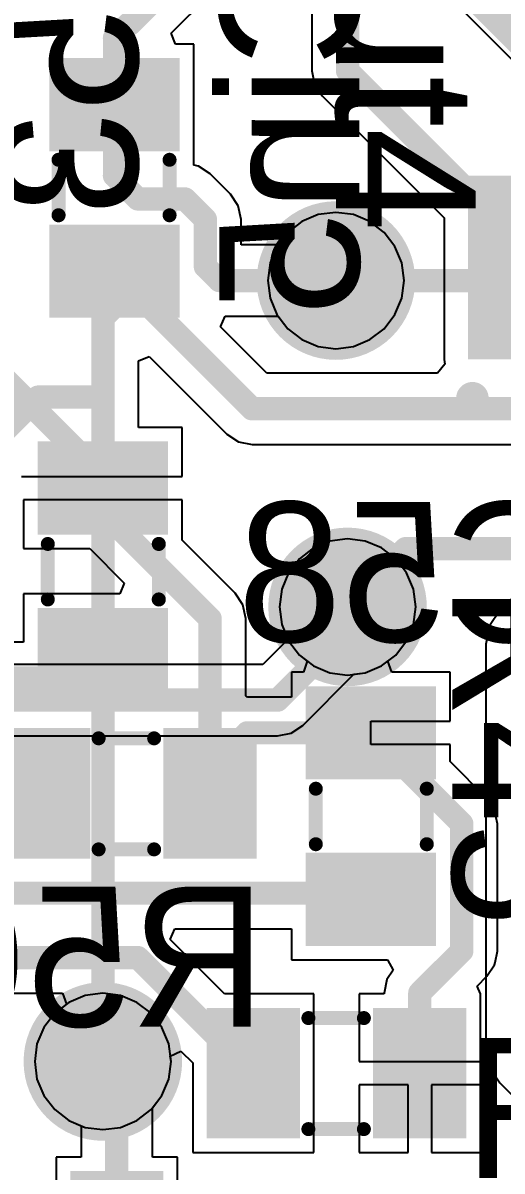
# Model space of a CAD drawing. Header units: millimetres. Extents: x 50.7 to 141.9, y 26.7 to 123.6.
# Drawn here: x 95.01 to 100.24, y 35 to 47.51 of the extents above; entities that cross this region are included whole.
import ezdxf

# ---------------------------------------------------------------- set-up
doc = ezdxf.new("R2010")
doc.units = ezdxf.units.MM
for name, color, linetype in [('BottomLayer', 5, 'Continuous'), ('BottomOverlay', 54, 'Continuous'), ('BottomPaste', 16, 'Continuous'), ('BottomSolder', 6, 'Continuous'), ('InternalPlane1', 76, 'Continuous'), ('InternalPlane3', 216, 'Continuous'), ('MidLayer1', 16, 'Continuous'), ('MidLayer2', 76, 'Continuous'), ('MidLayer3', 90, 'Continuous'), ('MidLayer4', 156, 'Continuous'), ('MultiLayer', 9, 'Continuous'), ('TopLayer', 1, 'Continuous'), ('TopOverlay', 2, 'Continuous'), ('TopSolder', 216, 'Continuous')]:
    doc.layers.add(name, color=color, linetype=linetype)

msp = doc.modelspace()

# ---------------------------------------------------------------- linework, layer by layer
at = {"layer": 'BottomLayer'}
for p, q in [((98.164, 49.233), (98.164, 46.99)), ((96.628, 47.398), (97.049, 47.818)), ((96.677, 47.28), (96.628, 47.398)), ((96.876, 47.28), (96.677, 47.28)), ((96.876, 45.962), (96.876, 47.28)), ((98.164, 46.99), (98.193, 46.841)), ((98.193, 46.841), (98.277, 46.715)), ((98.277, 46.715), (99.604, 45.389)), ((96.928, 45.952), (96.876, 45.962)), ((97.054, 45.868), (96.928, 45.952)), ((97.277, 45.645), (97.054, 45.868)), ((97.361, 45.518), (97.277, 45.645)), ((97.391, 45.37), (97.361, 45.518)), ((98.233, 45.422), (98.054, 45.347)), ((98.425, 45.447), (98.233, 45.422)), ((98.617, 45.422), (98.425, 45.447)), ((98.796, 45.347), (98.617, 45.422)), ((97.391, 45.092), (97.391, 45.37)), ((98.054, 45.347), (97.9, 45.229)), ((98.95, 45.229), (98.796, 45.347)), ((99.604, 45.389), (99.604, 43.845)), ((97.9, 45.229), (97.795, 45.092)), ((99.068, 45.075), (98.95, 45.229)), ((97.795, 45.092), (97.391, 45.092)), ((99.143, 44.896), (99.068, 45.075)), ((99.168, 44.704), (99.143, 44.896)), ((99.143, 44.512), (99.168, 44.704)), ((99.068, 44.333), (99.143, 44.512)), ((97.169, 44.198), (97.217, 44.316)), ((97.217, 44.316), (97.795, 44.316)), ((97.795, 44.316), (97.9, 44.179)), ((98.95, 44.179), (99.068, 44.333)), ((97.672, 43.695), (97.169, 44.198)), ((97.9, 44.179), (98.054, 44.061)), ((98.796, 44.061), (98.95, 44.179)), ((98.054, 44.061), (98.233, 43.986)), ((98.617, 43.986), (98.796, 44.061)), ((98.233, 43.986), (98.425, 43.961)), ((98.425, 43.961), (98.617, 43.986)), ((96.273, 43.829), (96.391, 43.877)), ((96.273, 43.434), (96.273, 43.829)), ((96.391, 43.877), (97.236, 43.032)), ((99.614, 43.794), (99.533, 43.695)), ((99.604, 43.845), (99.614, 43.794)), ((99.533, 43.695), (97.672, 43.695)), ((96.273, 43.104), (96.273, 43.434)), ((96.749, 43.104), (96.273, 43.104)), ((96.749, 42.57), (96.749, 43.104)), ((97.236, 43.032), (97.362, 42.948)), ((97.362, 42.948), (97.511, 42.919)), ((97.511, 42.919), (100.623, 42.919)), ((94.998, 42.57), (96.749, 42.57)), ((96.749, 42.316), (95.021, 42.316)), ((95.021, 42.316), (95.021, 41.783)), ((96.749, 41.875), (96.749, 42.316)), ((95.021, 41.783), (95.742, 41.783)), ((95.742, 41.783), (96.118, 41.407)), ((97.328, 41.296), (96.749, 41.875)), ((98.181, 41.791), (98.027, 41.673)), ((98.36, 41.866), (98.181, 41.791)), ((98.552, 41.891), (98.36, 41.866)), ((98.744, 41.866), (98.552, 41.891)), ((98.923, 41.791), (98.744, 41.866)), ((99.077, 41.673), (98.923, 41.791)), ((98.027, 41.673), (97.909, 41.519)), ((99.195, 41.519), (99.077, 41.673)), ((96.118, 41.407), (96.07, 41.289)), ((97.909, 41.519), (97.834, 41.34)), ((99.27, 41.34), (99.195, 41.519)), ((96.07, 41.289), (95.021, 41.289)), ((95.021, 41.289), (95.021, 40.763)), ((97.412, 41.17), (97.328, 41.296)), ((97.834, 41.34), (97.809, 41.148)), ((99.295, 41.148), (99.27, 41.34)), ((97.442, 41.021), (97.412, 41.17)), ((97.809, 41.148), (97.834, 40.956)), ((99.27, 40.956), (99.295, 41.148)), ((97.442, 40.18), (97.442, 41.021)), ((97.834, 40.956), (97.909, 40.777)), ((99.195, 40.777), (99.27, 40.956)), ((95.021, 40.763), (93.091, 40.763)), ((97.909, 40.777), (98.027, 40.623)), ((99.077, 40.623), (99.195, 40.777)), ((98.027, 40.623), (98.112, 40.557)), ((98.112, 40.557), (98.071, 40.437)), ((98.992, 40.557), (99.077, 40.623)), ((99.033, 40.437), (98.992, 40.557)), ((98.071, 40.437), (97.942, 40.437)), ((97.942, 40.437), (97.942, 40.165)), ((99.67, 40.437), (99.033, 40.437)), ((99.67, 39.903), (99.67, 40.437)), ((97.46, 40.165), (97.442, 40.18)), ((97.942, 40.165), (97.46, 40.165)), ((98.806, 39.649), (98.806, 39.903)), ((98.806, 39.903), (99.67, 39.903)), ((99.67, 39.649), (98.806, 39.649)), ((99.67, 39.462), (99.67, 39.649)), ((100.071, 39.06), (99.67, 39.462)), ((100.155, 38.934), (100.071, 39.06)), ((100.185, 38.786), (100.155, 38.934)), ((100.185, 37.398), (100.185, 38.786)), ((96.619, 37.523), (96.668, 37.641)), ((96.668, 37.641), (97.942, 37.641)), ((97.942, 37.641), (97.942, 37.302)), ((97.211, 36.932), (96.619, 37.523)), ((97.942, 37.302), (98.988, 37.302)), ((98.988, 37.302), (99.048, 37.19)), ((100.16, 37.274), (100.185, 37.398)), ((99.048, 37.19), (98.981, 37.089)), ((100.071, 37.123), (100.155, 37.249)), ((100.155, 37.249), (100.16, 37.274)), ((98.981, 37.089), (98.951, 36.941)), ((99.965, 37.016), (100.071, 37.123)), ((93.727, 36.939), (95.446, 36.939)), ((95.446, 36.939), (95.487, 36.818)), ((98.185, 36.932), (97.211, 36.932)), ((98.185, 35.204), (98.185, 36.932)), ((98.951, 36.932), (98.679, 36.932)), ((98.679, 36.932), (98.679, 36.195)), ((98.951, 36.941), (98.951, 36.932)), ((100, 36.932), (99.965, 37.016)), ((100, 36.195), (100, 36.932)), ((100, 36.932), (100, 36.932)), ((100, 36.932), (100, 36.932)), ((95.487, 36.818), (95.36, 36.72)), ((95.36, 36.72), (95.242, 36.566)), ((95.242, 36.566), (95.167, 36.387)), ((95.167, 36.387), (95.142, 36.195)), ((96.62, 36.253), (96.734, 36.309)), ((96.734, 36.309), (96.865, 36.179)), ((95.142, 36.195), (95.167, 36.003)), ((96.603, 36.003), (96.628, 36.195)), ((96.628, 36.195), (96.62, 36.253)), ((96.865, 36.179), (96.865, 35.204)), ((98.679, 36.195), (100, 36.195)), ((95.167, 36.003), (95.242, 35.824)), ((96.528, 35.824), (96.603, 36.003)), ((99.212, 35.941), (98.679, 35.941)), ((98.679, 35.941), (98.679, 35.204)), ((99.212, 35.204), (99.212, 35.941)), ((100, 35.941), (99.466, 35.941)), ((99.466, 35.941), (99.466, 35.204)), ((100, 35.204), (100, 35.941)), ((95.242, 35.824), (95.36, 35.67)), ((96.426, 35.69), (96.528, 35.824)), ((95.36, 35.67), (95.514, 35.552)), ((96.426, 35.154), (96.426, 35.69)), ((95.514, 35.552), (95.649, 35.495)), ((95.649, 35.495), (95.649, 35.154)), ((95.649, 35.154), (95.377, 35.154)), ((95.377, 35.154), (95.377, 33.426)), ((96.698, 35.154), (96.426, 35.154)), ((96.698, 33.426), (96.698, 35.154)), ((96.865, 35.204), (98.185, 35.204)), ((98.679, 35.204), (99.212, 35.204)), ((99.466, 35.204), (100, 35.204))]:
    msp.add_line(p, q, dxfattribs=at)
at = {"layer": 'BottomLayer', "const_width": 0.254}
for points in [[(98.552, 46.99), (98.552, 52.578)], [(99.06, 48.641), (100.838, 46.863)], [(96.179, 47.498), (96.774, 48.093)], [(96.012, 47.346), (96.164, 47.498)], [(96.164, 47.498), (96.179, 47.498)], [(96.012, 46.62), (96.012, 47.346)], [(98.552, 46.99), (100.838, 44.704)], [(96.012, 45.847), (96.012, 46.62)], [(96.012, 45.847), (96.266, 45.593)], [(96.266, 45.593), (96.779, 45.593)], [(96.779, 45.593), (97.003, 45.37)], [(97.003, 44.856), (97.003, 45.37)], [(96.012, 44.806), (97.511, 43.307)], [(97.003, 44.856), (97.155, 44.704)], [(97.155, 44.704), (98.425, 44.704)], [(95.885, 44.298), (96.012, 44.425)], [(95.885, 43.434), (95.885, 44.298)], [(94.443, 42.697), (95.179, 43.434)], [(95.179, 43.434), (95.885, 43.434)], [(95.885, 42.189), (95.885, 43.434)], [(97.511, 43.307), (100.623, 43.307)], [(95.885, 42.189), (97.053, 41.021)], [(97.053, 38.989), (97.053, 41.021)], [(95.747, 40.375), (96.012, 40.64)], [(92.685, 40.375), (95.747, 40.375)], [(97.053, 39.37), (97.46, 39.776)], [(97.46, 39.776), (98.806, 39.776)], [(98.806, 39.776), (99.797, 38.786)], [(93.701, 39.37), (95.239, 39.37)], [(99.797, 37.398), (99.797, 38.786)], [(93.675, 38.029), (98.806, 38.029)], [(93.727, 37.327), (96.266, 37.327)], [(96.266, 37.327), (97.525, 36.068)], [(99.339, 36.941), (99.797, 37.398)], [(99.339, 36.068), (99.339, 36.941)], [(95.885, 36.195), (96.037, 36.043)], [(96.037, 34.29), (96.037, 36.043)]]:
    msp.add_lwpolyline(points, dxfattribs=at)
at = {"layer": 'BottomLayer'}
for points, const_width in [([(96.101, 47.498, 1), (96.228, 47.498, 1)], 0.127), ([(96.101, 47.498, 1), (96.228, 47.498, 1)], 0.127), ([(96.115, 47.498, 1), (96.242, 47.498, 1)], 0.127), ([(96.115, 47.498, 1), (96.242, 47.498, 1)], 0.127), ([(95.948, 47.346, 1), (96.075, 47.346, 1)], 0.127), ([(95.948, 47.346, 1), (96.075, 47.346, 1)], 0.127), ([(98.488, 46.99, 1), (98.615, 46.99, 1)], 0.127), ([(98.488, 46.99, 1), (98.615, 46.99, 1)], 0.127), ([(95.948, 46.62, 1), (96.075, 46.62, 1)], 0.127), ([(95.948, 46.62, 1), (96.075, 46.62, 1)], 0.127), ([(95.948, 45.847, 1), (96.075, 45.847, 1)], 0.127), ([(95.948, 45.847, 1), (96.075, 45.847, 1)], 0.127), ([(96.203, 45.593, 1), (96.329, 45.593, 1)], 0.127), ([(96.203, 45.593, 1), (96.329, 45.593, 1)], 0.127), ([(96.716, 45.593, 1), (96.843, 45.593, 1)], 0.127), ([(96.716, 45.593, 1), (96.843, 45.593, 1)], 0.127), ([(96.939, 45.37, 1), (97.066, 45.37, 1)], 0.127), ([(96.939, 45.37, 1), (97.066, 45.37, 1)], 0.127), ([(98.184, 44.704, 1), (98.666, 44.704, 1)], 0.483), ([(95.948, 44.806, 1), (96.075, 44.806, 1)], 0.127), ([(96.939, 44.856, 1), (97.066, 44.856, 1)], 0.127), ([(96.939, 44.856, 1), (97.066, 44.856, 1)], 0.127), ([(97.091, 44.704, 1), (97.218, 44.704, 1)], 0.127), ([(97.091, 44.704, 1), (97.218, 44.704, 1)], 0.127), ([(98.361, 44.704, 1), (98.488, 44.704, 1)], 0.127), ([(95.948, 44.425, 1), (96.075, 44.425, 1)], 0.127), ([(95.822, 44.298, 1), (95.948, 44.298, 1)], 0.127), ([(95.822, 44.298, 1), (95.948, 44.298, 1)], 0.127), ([(95.116, 43.434, 1), (95.243, 43.434, 1)], 0.127), ([(95.116, 43.434, 1), (95.243, 43.434, 1)], 0.127), ([(95.822, 43.434, 1), (95.948, 43.434, 1)], 0.127), ([(95.822, 43.434, 1), (95.948, 43.434, 1)], 0.127), ([(95.822, 43.434, 1), (95.948, 43.434, 1)], 0.127), ([(97.447, 43.307, 1), (97.574, 43.307, 1)], 0.127), ([(97.447, 43.307, 1), (97.574, 43.307, 1)], 0.127), ([(95.822, 42.189, 1), (95.948, 42.189, 1)], 0.127), ([(95.822, 42.189, 1), (95.948, 42.189, 1)], 0.127), ([(98.311, 41.148, 1), (98.793, 41.148, 1)], 0.483), ([(96.99, 41.021, 1), (97.117, 41.021, 1)], 0.127), ([(96.99, 41.021, 1), (97.117, 41.021, 1)], 0.127), ([(95.948, 40.64, 1), (96.075, 40.64, 1)], 0.127), ([(95.683, 40.375, 1), (95.81, 40.375, 1)], 0.127), ([(95.683, 40.375, 1), (95.81, 40.375, 1)], 0.127), ([(97.396, 39.776, 1), (97.523, 39.776, 1)], 0.127), ([(97.396, 39.776, 1), (97.523, 39.776, 1)], 0.127), ([(98.742, 39.776, 1), (98.869, 39.776, 1)], 0.127), ([(98.742, 39.776, 1), (98.869, 39.776, 1)], 0.127), ([(95.175, 39.37, 1), (95.302, 39.37, 1)], 0.127), ([(96.99, 39.37, 1), (97.117, 39.37, 1)], 0.127), ([(96.99, 38.989, 1), (97.117, 38.989, 1)], 0.127), ([(99.733, 38.786, 1), (99.86, 38.786, 1)], 0.127), ([(99.733, 38.786, 1), (99.86, 38.786, 1)], 0.127), ([(98.742, 38.029, 1), (98.869, 38.029, 1)], 0.127), ([(96.203, 37.327, 1), (96.329, 37.327, 1)], 0.127), ([(96.203, 37.327, 1), (96.329, 37.327, 1)], 0.127), ([(99.733, 37.398, 1), (99.86, 37.398, 1)], 0.127), ([(99.733, 37.398, 1), (99.86, 37.398, 1)], 0.127), ([(99.276, 36.941, 1), (99.403, 36.941, 1)], 0.127), ([(99.276, 36.941, 1), (99.403, 36.941, 1)], 0.127), ([(95.644, 36.195, 1), (96.126, 36.195, 1)], 0.483), ([(95.822, 36.195, 1), (95.948, 36.195, 1)], 0.127), ([(95.974, 36.043, 1), (96.101, 36.043, 1)], 0.127), ([(95.974, 36.043, 1), (96.101, 36.043, 1)], 0.127), ([(97.461, 36.068, 1), (97.588, 36.068, 1)], 0.127), ([(99.276, 36.068, 1), (99.403, 36.068, 1)], 0.127)]:
    msp.add_lwpolyline(points, format="xyb", close=True, dxfattribs=dict(at, const_width=const_width))
for points in [[(95.402, 47.026), (95.402, 46.214), (96.622, 47.026), (96.622, 46.214)], [(99.863, 45.845), (99.863, 43.845), (101.813, 45.845), (101.813, 43.845)], [(95.402, 45.212), (95.402, 44.399), (96.622, 45.212), (96.622, 44.399)], [(96.495, 42.037), (96.495, 42.85), (95.275, 42.037), (95.275, 42.85)], [(96.495, 40.223), (96.495, 41.035), (95.275, 40.223), (95.275, 41.035)], [(99.416, 39.37), (99.416, 40.183), (98.196, 39.37), (98.196, 40.183)], [(94.833, 38.506), (95.645, 38.506), (94.833, 39.726), (95.645, 39.726)], [(96.647, 38.506), (97.46, 38.506), (96.647, 39.726), (97.46, 39.726)], [(99.416, 37.556), (99.416, 38.368), (98.196, 37.556), (98.196, 38.368)], [(97.119, 35.458), (97.931, 35.458), (97.119, 36.678), (97.931, 36.678)], [(98.933, 35.458), (99.746, 35.458), (98.933, 36.678), (99.746, 36.678)]]:
    msp.add_solid(points, dxfattribs=at)
at = {"layer": 'BottomOverlay', "const_width": 0.152}
for points in [[(95.402, 45.415), (95.402, 46.02)], [(96.612, 45.415), (96.612, 46.02)], [(95.285, 41.229), (95.285, 41.834)], [(96.495, 41.229), (96.495, 41.834)], [(95.839, 39.716), (96.444, 39.716)], [(98.206, 38.562), (98.206, 39.167)], [(99.416, 38.562), (99.416, 39.167)], [(95.839, 38.506), (96.444, 38.506)], [(98.125, 36.668), (98.73, 36.668)], [(98.125, 35.458), (98.73, 35.458)]]:
    msp.add_lwpolyline(points, dxfattribs=at)
at = {"layer": 'BottomOverlay'}
for points, const_width in [([(95.364, 46.02, 1), (95.441, 46.02, 1)], 0.0762), ([(96.574, 46.02, 1), (96.65, 46.02, 1)], 0.0762), ([(95.364, 45.415, 1), (95.441, 45.415, 1)], 0.0762), ([(96.574, 45.415, 1), (96.65, 45.415, 1)], 0.0762), ([(99.963, 43.422, 1), (99.863, 43.422, 1)], 0.254), ([(99.8, 43.422, 1), (99.927, 43.422, 1)], 0.127), ([(99.9, 43.422, 1), (100.027, 43.422, 1)], 0.127), ([(95.247, 41.834, 1), (95.323, 41.834, 1)], 0.0762), ([(96.456, 41.834, 1), (96.533, 41.834, 1)], 0.0762), ([(95.247, 41.229, 1), (95.323, 41.229, 1)], 0.0762), ([(96.456, 41.229, 1), (96.533, 41.229, 1)], 0.0762), ([(95.801, 39.716, 1), (95.877, 39.716, 1)], 0.0762), ([(96.406, 39.716, 1), (96.482, 39.716, 1)], 0.0762), ([(98.168, 39.167, 1), (98.244, 39.167, 1)], 0.0762), ([(99.377, 39.167, 1), (99.454, 39.167, 1)], 0.0762), ([(95.801, 38.506, 1), (95.877, 38.506, 1)], 0.0762), ([(96.406, 38.506, 1), (96.482, 38.506, 1)], 0.0762), ([(98.168, 38.562, 1), (98.244, 38.562, 1)], 0.0762), ([(99.377, 38.562, 1), (99.454, 38.562, 1)], 0.0762), ([(98.087, 36.668, 1), (98.163, 36.668, 1)], 0.0762), ([(98.692, 36.668, 1), (98.768, 36.668, 1)], 0.0762), ([(98.087, 35.458, 1), (98.163, 35.458, 1)], 0.0762), ([(98.692, 35.458, 1), (98.768, 35.458, 1)], 0.0762)]:
    msp.add_lwpolyline(points, format="xyb", close=True, dxfattribs=dict(at, const_width=const_width))
at = {"layer": 'BottomPaste'}
for points in [[(95.402, 47.026), (95.402, 46.214), (96.622, 47.026), (96.622, 46.214)], [(95.402, 45.212), (95.402, 44.399), (96.622, 45.212), (96.622, 44.399)], [(96.495, 42.037), (96.495, 42.85), (95.275, 42.037), (95.275, 42.85)], [(96.495, 40.223), (96.495, 41.035), (95.275, 40.223), (95.275, 41.035)], [(99.416, 39.37), (99.416, 40.183), (98.196, 39.37), (98.196, 40.183)], [(94.833, 38.506), (95.645, 38.506), (94.833, 39.726), (95.645, 39.726)], [(96.647, 38.506), (97.46, 38.506), (96.647, 39.726), (97.46, 39.726)], [(99.416, 37.556), (99.416, 38.368), (98.196, 37.556), (98.196, 38.368)], [(97.119, 35.458), (97.931, 35.458), (97.119, 36.678), (97.931, 36.678)], [(98.933, 35.458), (99.746, 35.458), (98.933, 36.678), (99.746, 36.678)]]:
    msp.add_solid(points, dxfattribs=at)
at = {"layer": 'BottomSolder', "const_width": 0.584}
for points in [[(98.133, 44.704, 1), (98.717, 44.704, 1)], [(98.26, 41.148, 1), (98.844, 41.148, 1)], [(95.593, 36.195, 1), (96.177, 36.195, 1)]]:
    msp.add_lwpolyline(points, format="xyb", close=True, dxfattribs=at)
at = {"layer": 'BottomSolder'}
for points in [[(95.301, 47.128), (95.301, 46.112), (96.723, 47.128), (96.723, 46.112)], [(95.301, 45.314), (95.301, 44.298), (96.723, 45.314), (96.723, 44.298)], [(96.596, 41.935), (96.596, 42.951), (95.174, 41.935), (95.174, 42.951)], [(96.596, 40.121), (96.596, 41.137), (95.174, 40.121), (95.174, 41.137)], [(99.517, 39.268), (99.517, 40.284), (98.095, 39.268), (98.095, 40.284)], [(94.731, 38.405), (95.747, 38.405), (94.731, 39.827), (95.747, 39.827)], [(96.545, 38.405), (97.561, 38.405), (96.545, 39.827), (97.561, 39.827)], [(99.517, 37.454), (99.517, 38.47), (98.095, 37.454), (98.095, 38.47)], [(97.017, 35.357), (98.033, 35.357), (97.017, 36.779), (98.033, 36.779)], [(98.831, 35.357), (99.847, 35.357), (98.831, 36.779), (99.847, 36.779)], [(95.529, 33.579), (96.545, 33.579), (95.529, 35.001), (96.545, 35.001)]]:
    msp.add_solid(points, dxfattribs=at)
at = {"layer": 'InternalPlane1', "const_width": 0.864}
for points in [[(97.993, 44.704, 1), (98.857, 44.704, 1)], [(98.12, 41.148, 1), (98.984, 41.148, 1)], [(95.453, 36.195, 1), (96.317, 36.195, 1)]]:
    msp.add_lwpolyline(points, format="xyb", close=True, dxfattribs=at)
at = {"layer": 'InternalPlane3', "const_width": 0.864}
for points in [[(97.993, 44.704, 1), (98.857, 44.704, 1)], [(98.12, 41.148, 1), (98.984, 41.148, 1)], [(95.453, 36.195, 1), (96.317, 36.195, 1)]]:
    msp.add_lwpolyline(points, format="xyb", close=True, dxfattribs=at)
at = {"layer": 'MidLayer1'}
for points, const_width in [([(98.184, 44.704, 1), (98.666, 44.704, 1)], 0.483), ([(99.123, 41.783, 1), (99.25, 41.783, 1)], 0.127), ([(99.123, 41.783, 1), (99.25, 41.783, 1)], 0.127), ([(98.311, 41.148, 1), (98.793, 41.148, 1)], 0.483), ([(98.488, 41.148, 1), (98.615, 41.148, 1)], 0.127), ([(98.488, 41.148, 1), (98.615, 41.148, 1)], 0.127), ([(98.488, 40.767, 1), (98.615, 40.767, 1)], 0.127), ([(95.644, 36.195, 1), (96.126, 36.195, 1)], 0.483)]:
    msp.add_lwpolyline(points, format="xyb", close=True, dxfattribs=dict(at, const_width=const_width))
at = {"layer": 'MidLayer1', "const_width": 0.254}
for points in [[(98.552, 41.148), (99.187, 41.783)], [(99.187, 41.783), (101.346, 41.783)], [(98.552, 40.767), (98.552, 41.148)]]:
    msp.add_lwpolyline(points, dxfattribs=at)
at = {"layer": 'MidLayer2', "const_width": 0.254}
for points in [[(92.456, 45.995), (95.885, 42.566)], [(98.425, 44.704), (108.712, 44.704)], [(95.885, 36.195), (95.885, 42.566)]]:
    msp.add_lwpolyline(points, dxfattribs=at)
at = {"layer": 'MidLayer2'}
for points, const_width in [([(98.184, 44.704, 1), (98.666, 44.704, 1)], 0.483), ([(98.361, 44.704, 1), (98.488, 44.704, 1)], 0.127), ([(95.822, 42.566, 1), (95.948, 42.566, 1)], 0.127), ([(95.822, 42.566, 1), (95.948, 42.566, 1)], 0.127), ([(98.311, 41.148, 1), (98.793, 41.148, 1)], 0.483), ([(95.644, 36.195, 1), (96.126, 36.195, 1)], 0.483), ([(95.822, 36.195, 1), (95.948, 36.195, 1)], 0.127)]:
    msp.add_lwpolyline(points, format="xyb", close=True, dxfattribs=dict(at, const_width=const_width))
at = {"layer": 'MidLayer3'}
for p, q in [((98.233, 45.422), (98.054, 45.347)), ((98.425, 45.447), (98.233, 45.422)), ((98.617, 45.422), (98.425, 45.447)), ((98.796, 45.347), (98.617, 45.422)), ((98.054, 45.347), (97.9, 45.229)), ((98.95, 45.229), (98.796, 45.347)), ((97.9, 45.229), (97.782, 45.075)), ((99.068, 45.075), (98.95, 45.229)), ((97.782, 45.075), (97.707, 44.896)), ((99.143, 44.896), (99.068, 45.075)), ((97.707, 44.896), (97.682, 44.704)), ((99.168, 44.704), (99.143, 44.896)), ((97.682, 44.704), (97.707, 44.512)), ((99.143, 44.512), (99.168, 44.704)), ((97.707, 44.512), (97.782, 44.333)), ((99.068, 44.333), (99.143, 44.512)), ((97.782, 44.333), (97.9, 44.179)), ((98.95, 44.179), (99.068, 44.333)), ((97.9, 44.179), (98.054, 44.061)), ((98.796, 44.061), (98.95, 44.179)), ((98.054, 44.061), (98.233, 43.986)), ((98.617, 43.986), (98.796, 44.061)), ((98.233, 43.986), (98.425, 43.961)), ((98.425, 43.961), (98.617, 43.986)), ((98.181, 41.791), (98.027, 41.673)), ((98.36, 41.866), (98.181, 41.791)), ((98.552, 41.891), (98.36, 41.866)), ((98.744, 41.866), (98.552, 41.891)), ((98.923, 41.791), (98.744, 41.866)), ((99.077, 41.673), (98.923, 41.791)), ((98.027, 41.673), (97.909, 41.519)), ((99.195, 41.519), (99.077, 41.673)), ((97.909, 41.519), (97.834, 41.34)), ((99.27, 41.34), (99.195, 41.519)), ((97.834, 41.34), (97.809, 41.148)), ((99.295, 41.148), (99.27, 41.34)), ((97.809, 41.148), (97.834, 40.956)), ((99.27, 40.956), (99.295, 41.148)), ((97.834, 40.956), (97.909, 40.777)), ((99.195, 40.777), (99.27, 40.956)), ((97.909, 40.777), (98.027, 40.623)), ((99.077, 40.623), (99.195, 40.777)), ((98.027, 40.623), (98.181, 40.505)), ((98.923, 40.505), (99.077, 40.623)), ((98.181, 40.505), (98.36, 40.43)), ((98.36, 40.43), (98.552, 40.405)), ((98.552, 40.405), (98.744, 40.43)), ((98.744, 40.43), (98.923, 40.505)), ((95.693, 36.913), (95.514, 36.838)), ((95.885, 36.938), (95.693, 36.913)), ((96.077, 36.913), (95.885, 36.938)), ((96.256, 36.838), (96.077, 36.913)), ((95.514, 36.838), (95.36, 36.72)), ((96.41, 36.72), (96.256, 36.838)), ((95.36, 36.72), (95.242, 36.566)), ((96.528, 36.566), (96.41, 36.72)), ((95.242, 36.566), (95.167, 36.387)), ((96.603, 36.387), (96.528, 36.566)), ((95.167, 36.387), (95.142, 36.195)), ((96.628, 36.195), (96.603, 36.387)), ((95.142, 36.195), (95.167, 36.003)), ((96.603, 36.003), (96.628, 36.195)), ((95.167, 36.003), (95.242, 35.824)), ((96.528, 35.824), (96.603, 36.003)), ((95.242, 35.824), (95.36, 35.67)), ((96.41, 35.67), (96.528, 35.824)), ((95.36, 35.67), (95.514, 35.552)), ((96.256, 35.552), (96.41, 35.67)), ((95.514, 35.552), (95.693, 35.477)), ((96.077, 35.477), (96.256, 35.552)), ((95.693, 35.477), (95.885, 35.452)), ((95.885, 35.452), (96.077, 35.477))]:
    msp.add_line(p, q, dxfattribs=at)
at = {"layer": 'MidLayer3', "const_width": 0.483}
for points in [[(98.184, 44.704, 1), (98.666, 44.704, 1)], [(98.311, 41.148, 1), (98.793, 41.148, 1)], [(95.644, 36.195, 1), (96.126, 36.195, 1)]]:
    msp.add_lwpolyline(points, format="xyb", close=True, dxfattribs=at)
at = {"layer": 'MidLayer4'}
for p, q in [((98.233, 45.422), (98.054, 45.347)), ((98.425, 45.447), (98.233, 45.422)), ((98.617, 45.422), (98.425, 45.447)), ((98.796, 45.347), (98.617, 45.422)), ((98.054, 45.347), (97.9, 45.229)), ((98.95, 45.229), (98.796, 45.347)), ((97.9, 45.229), (97.782, 45.075)), ((99.068, 45.075), (98.95, 45.229)), ((97.782, 45.075), (97.707, 44.896)), ((99.143, 44.896), (99.068, 45.075)), ((97.707, 44.896), (97.682, 44.704)), ((99.168, 44.704), (99.143, 44.896)), ((97.682, 44.704), (97.707, 44.512)), ((99.143, 44.512), (99.168, 44.704)), ((97.707, 44.512), (97.782, 44.333)), ((99.068, 44.333), (99.143, 44.512)), ((97.782, 44.333), (97.9, 44.179)), ((98.95, 44.179), (99.068, 44.333)), ((97.9, 44.179), (98.054, 44.061)), ((98.796, 44.061), (98.95, 44.179)), ((98.054, 44.061), (98.233, 43.986)), ((98.617, 43.986), (98.796, 44.061)), ((98.233, 43.986), (98.425, 43.961)), ((98.425, 43.961), (98.617, 43.986)), ((98.181, 41.791), (98.027, 41.673)), ((98.36, 41.866), (98.181, 41.791)), ((98.552, 41.891), (98.36, 41.866)), ((98.744, 41.866), (98.552, 41.891)), ((98.923, 41.791), (98.744, 41.866)), ((99.077, 41.673), (98.923, 41.791)), ((98.027, 41.673), (97.909, 41.519)), ((99.195, 41.519), (99.077, 41.673)), ((97.909, 41.519), (97.834, 41.34)), ((99.27, 41.34), (99.195, 41.519)), ((97.834, 41.34), (97.809, 41.148)), ((99.295, 41.148), (99.27, 41.34)), ((97.809, 41.148), (97.834, 40.956)), ((99.27, 40.956), (99.295, 41.148)), ((97.834, 40.956), (97.909, 40.777)), ((99.195, 40.777), (99.27, 40.956)), ((97.909, 40.777), (98.027, 40.623)), ((99.077, 40.623), (99.195, 40.777)), ((98.027, 40.623), (98.181, 40.505)), ((98.923, 40.505), (99.077, 40.623)), ((98.181, 40.505), (98.36, 40.43)), ((98.36, 40.43), (98.552, 40.405)), ((98.552, 40.405), (98.744, 40.43)), ((98.744, 40.43), (98.923, 40.505)), ((95.693, 36.913), (95.514, 36.838)), ((95.885, 36.938), (95.693, 36.913)), ((96.077, 36.913), (95.885, 36.938)), ((96.256, 36.838), (96.077, 36.913)), ((95.514, 36.838), (95.36, 36.72)), ((96.41, 36.72), (96.256, 36.838)), ((95.36, 36.72), (95.242, 36.566)), ((96.528, 36.566), (96.41, 36.72)), ((95.242, 36.566), (95.167, 36.387)), ((96.603, 36.387), (96.528, 36.566)), ((95.167, 36.387), (95.142, 36.195)), ((96.628, 36.195), (96.603, 36.387)), ((95.142, 36.195), (95.167, 36.003)), ((96.603, 36.003), (96.628, 36.195)), ((95.167, 36.003), (95.242, 35.824)), ((96.528, 35.824), (96.603, 36.003)), ((95.242, 35.824), (95.36, 35.67)), ((96.41, 35.67), (96.528, 35.824)), ((95.36, 35.67), (95.514, 35.552)), ((96.256, 35.552), (96.41, 35.67)), ((95.514, 35.552), (95.693, 35.477)), ((96.077, 35.477), (96.256, 35.552)), ((95.693, 35.477), (95.885, 35.452)), ((95.885, 35.452), (96.077, 35.477))]:
    msp.add_line(p, q, dxfattribs=at)
at = {"layer": 'MidLayer4', "const_width": 0.483}
for points in [[(98.184, 44.704, 1), (98.666, 44.704, 1)], [(98.311, 41.148, 1), (98.793, 41.148, 1)], [(95.644, 36.195, 1), (96.126, 36.195, 1)]]:
    msp.add_lwpolyline(points, format="xyb", close=True, dxfattribs=at)
at = {"layer": 'MultiLayer', "const_width": 0.483}
for points in [[(98.184, 44.704, 1), (98.666, 44.704, 1)], [(98.311, 41.148, 1), (98.793, 41.148, 1)], [(95.644, 36.195, 1), (96.126, 36.195, 1)]]:
    msp.add_lwpolyline(points, format="xyb", close=True, dxfattribs=at)
at = {"layer": 'TopLayer'}
for p, q in [((99.456, 47.999), (102.908, 44.546)), ((98.233, 45.422), (98.054, 45.347)), ((98.425, 45.447), (98.233, 45.422)), ((98.617, 45.422), (98.425, 45.447)), ((98.796, 45.347), (98.617, 45.422)), ((98.054, 45.347), (97.9, 45.229)), ((98.95, 45.229), (98.796, 45.347)), ((97.9, 45.229), (97.782, 45.075)), ((99.068, 45.075), (98.95, 45.229)), ((97.782, 45.075), (97.707, 44.896)), ((99.143, 44.896), (99.068, 45.075)), ((97.707, 44.896), (97.682, 44.704)), ((99.168, 44.704), (99.143, 44.896)), ((97.682, 44.704), (97.707, 44.512)), ((99.143, 44.512), (99.168, 44.704)), ((97.707, 44.512), (97.782, 44.333)), ((99.068, 44.333), (99.143, 44.512)), ((97.782, 44.333), (97.9, 44.179)), ((98.95, 44.179), (99.068, 44.333)), ((97.9, 44.179), (98.054, 44.061)), ((98.796, 44.061), (98.95, 44.179)), ((98.054, 44.061), (98.233, 43.986)), ((98.617, 43.986), (98.796, 44.061)), ((98.233, 43.986), (98.425, 43.961)), ((98.425, 43.961), (98.617, 43.986)), ((102.908, 43.805), (100.21, 41.108)), ((98.181, 41.791), (98.027, 41.673)), ((98.36, 41.866), (98.181, 41.791)), ((98.552, 41.891), (98.36, 41.866)), ((98.744, 41.866), (98.552, 41.891)), ((98.923, 41.791), (98.744, 41.866)), ((99.077, 41.673), (98.923, 41.791)), ((98.027, 41.673), (97.909, 41.519)), ((99.195, 41.519), (99.077, 41.673)), ((97.909, 41.519), (97.834, 41.34)), ((99.27, 41.34), (99.195, 41.519)), ((97.834, 41.34), (97.809, 41.148)), ((99.295, 41.148), (99.27, 41.34)), ((97.809, 41.148), (97.834, 40.956)), ((99.27, 40.956), (99.295, 41.148)), ((100.21, 41.108), (100.098, 40.94)), ((97.834, 40.956), (97.902, 40.793)), ((99.195, 40.777), (99.27, 40.956)), ((100.098, 40.94), (100.059, 40.741)), ((97.902, 40.793), (97.629, 40.52)), ((99.077, 40.623), (99.195, 40.777)), ((100.059, 40.741), (100.059, 36.329)), ((98.923, 40.505), (99.077, 40.623)), ((97.629, 40.52), (90.215, 40.52)), ((98.065, 39.857), (98.622, 40.414)), ((98.622, 40.414), (98.744, 40.43)), ((98.744, 40.43), (98.923, 40.505)), ((97.939, 39.773), (98.065, 39.857)), ((93.307, 39.744), (97.79, 39.744)), ((97.79, 39.744), (97.939, 39.773)), ((95.693, 36.913), (95.514, 36.838)), ((95.885, 36.938), (95.693, 36.913)), ((96.077, 36.913), (95.885, 36.938)), ((96.256, 36.838), (96.077, 36.913)), ((95.514, 36.838), (95.36, 36.72)), ((96.41, 36.72), (96.256, 36.838)), ((95.36, 36.72), (95.242, 36.566)), ((96.528, 36.566), (96.41, 36.72)), ((95.242, 36.566), (95.167, 36.387)), ((96.603, 36.387), (96.528, 36.566)), ((95.167, 36.387), (95.142, 36.195)), ((96.628, 36.195), (96.603, 36.387)), ((100.059, 36.329), (100.098, 36.131)), ((95.142, 36.195), (95.167, 36.003)), ((96.603, 36.003), (96.628, 36.195)), ((100.098, 36.131), (100.21, 35.963)), ((95.167, 36.003), (95.242, 35.824)), ((96.528, 35.824), (96.603, 36.003)), ((100.21, 35.963), (105.195, 30.978)), ((95.242, 35.824), (95.36, 35.67)), ((96.41, 35.67), (96.528, 35.824)), ((95.36, 35.67), (95.514, 35.552)), ((96.256, 35.552), (96.41, 35.67)), ((95.514, 35.552), (95.693, 35.477)), ((96.077, 35.477), (96.256, 35.552)), ((95.693, 35.477), (95.885, 35.452)), ((95.885, 35.452), (96.077, 35.477))]:
    msp.add_line(p, q, dxfattribs=at)
for points, const_width in [([(99.822, 48.365), (103.426, 44.761)], 0.508), ([(98.552, 40.894), (98.552, 41.148)], 0.254), ([(97.79, 40.132), (98.552, 40.894)], 0.254), ([(90.215, 40.132), (97.79, 40.132)], 0.254)]:
    msp.add_lwpolyline(points, dxfattribs=dict(at, const_width=const_width))
for points, const_width in [([(98.184, 44.704, 1), (98.666, 44.704, 1)], 0.483), ([(98.311, 41.148, 1), (98.793, 41.148, 1)], 0.483), ([(98.488, 41.148, 1), (98.615, 41.148, 1)], 0.127), ([(98.488, 40.894, 1), (98.615, 40.894, 1)], 0.127), ([(98.488, 40.894, 1), (98.615, 40.894, 1)], 0.127), ([(97.727, 40.132, 1), (97.853, 40.132, 1)], 0.127), ([(97.727, 40.132, 1), (97.853, 40.132, 1)], 0.127), ([(95.644, 36.195, 1), (96.126, 36.195, 1)], 0.483)]:
    msp.add_lwpolyline(points, format="xyb", close=True, dxfattribs=dict(at, const_width=const_width))
at = {"layer": 'TopSolder', "const_width": 0.584}
for points in [[(98.133, 44.704, 1), (98.717, 44.704, 1)], [(98.26, 41.148, 1), (98.844, 41.148, 1)], [(95.593, 36.195, 1), (96.177, 36.195, 1)]]:
    msp.add_lwpolyline(points, format="xyb", close=True, dxfattribs=at)

# ---------------------------------------------------------------- texts
at = {"layer": 'BottomOverlay', "text_generation_flag": 2}
for s, p in [('R53', (96.266, 49.149)), ('Cin5', (98.679, 48.514))]:
    msp.add_text(s, height=1.524, rotation=90, dxfattribs=at).set_placement(p)
for s, p in [('C58', (101.092, 40.767)), ('R56', (97.663, 36.576))]:
    msp.add_text(s, height=1.524, dxfattribs=at).set_placement(p)
at = {"layer": 'TopOverlay'}
for s, p in [('Dout4', (98.425, 50.673)), ('R45', (99.695, 41.402))]:
    msp.add_text(s, height=1.524, rotation=270, dxfattribs=at).set_placement(p)
msp.add_text('R44', height=1.524, dxfattribs=at).set_placement((99.822, 34.925))

doc.saveas('drawing.dxf')
